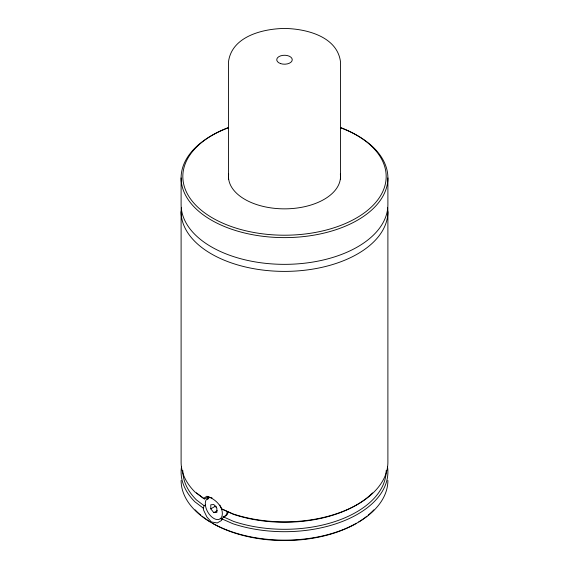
<?xml version="1.0" encoding="UTF-8"?>
<svg xmlns="http://www.w3.org/2000/svg" width="569" height="569" viewBox="0 0 569 569"><rect width="100%" height="100%" fill="white"/><g stroke="black" fill="none" stroke-linecap="round" stroke-linejoin="round"><path stroke-width="0.85" d="M207.45 499.632L207.941 497.05L204.463 498.935L203.524 498.451L206.888 496.246C213.332 498.202 218.823 502.776 221.633 508.899L233.66 514.39A101.673 58.699 0 0 0 372.553 492.91M227.984 512.37C227.934 516.638 221.725 516.183 221.54 520.464L217.251 522.947L211.391 521.951L206.888 516.965L203.595 510.109L203.247 508.081L204.179 505.763L205.445 505.03M210.779 508.857L210.779 504.795L213.823 504.518L216.867 508.309L216.867 512.37L213.823 512.648L210.779 508.857L215.651 506.04L216.668 507.306M213.823 512.648L217.308 510.635M221.633 508.899L232.799 513.85A103.394 59.695 0 0 0 387.894 462.149L387.894 211.689M223.589 516.965L233.66 521.432A101.673 58.699 0 0 0 386.173 470.591M222.002 518.914L232.799 523.7A103.394 59.695 0 0 0 340.049 522.349A103.394 59.695 0 0 0 387.503 466.808M196.447 492.91L204.463 498.935M203.524 498.451L194.954 492A103.394 59.695 0 0 1 181.106 462.149L181.106 211.689M204.179 505.763L196.447 499.945A101.673 58.699 0 0 1 182.827 470.591M203.247 508.081L194.954 501.851A103.394 59.695 0 0 1 181.497 466.808M387.894 177.926L387.894 204.655A103.394 59.695 0 0 1 284.5 264.35A103.394 59.695 0 0 1 181.106 204.655L181.106 177.926M340.504 179.327L340.504 61.843C337.268 36.373 306.115 28.749 284.5 28.45C262.885 28.749 231.732 36.373 228.496 61.843L228.496 179.327M340.539 127.534A101.673 58.699 0 0 1 361.059 215.139A101.673 58.699 0 0 1 207.941 215.139A101.673 58.699 0 0 1 228.461 127.534M340.333 173.986A56.004 32.333 0 0 1 284.5 208.851A56.004 32.333 0 0 1 228.667 173.986M373.84 509.867A101.673 58.699 0 0 1 368.243 515.144M366.898 516.239A101.673 58.699 0 0 1 358.79 521.929M356.393 523.359A101.673 58.699 0 0 1 212.607 523.359M210.21 521.929A101.673 58.699 0 0 1 202.102 516.239M200.757 515.144A101.673 58.699 0 0 1 195.16 509.867M340.454 127.726A103.394 59.695 0 0 1 362.631 217.024A103.394 59.695 0 0 1 206.369 217.024A103.394 59.695 0 0 1 228.546 127.726M387.624 207.372A103.394 59.695 0 0 1 284.5 271.392A103.394 59.695 0 0 1 181.376 207.372M387.894 480.442A103.394 59.695 0 0 1 284.5 540.137A103.394 59.695 0 0 1 181.106 480.442M219.854 505.101A12.063 6.963 60 0 1 218.588 519.504A12.063 6.963 60 0 1 205.971 507.889A12.063 6.963 60 0 1 212.059 497.925M227.18 511.673A12.063 6.963 60 0 1 222.963 516.759M222.5 519.092A14.645 8.457 60 0 1 220.217 518.48M208.368 498.935A14.645 8.457 60 0 1 208.802 496.524M280.624 63.607A7.753 4.474 0 0 0 292.253 59.731A7.753 4.474 0 0 0 280.624 55.854A7.753 4.474 0 0 0 280.624 63.607"/></g></svg>
